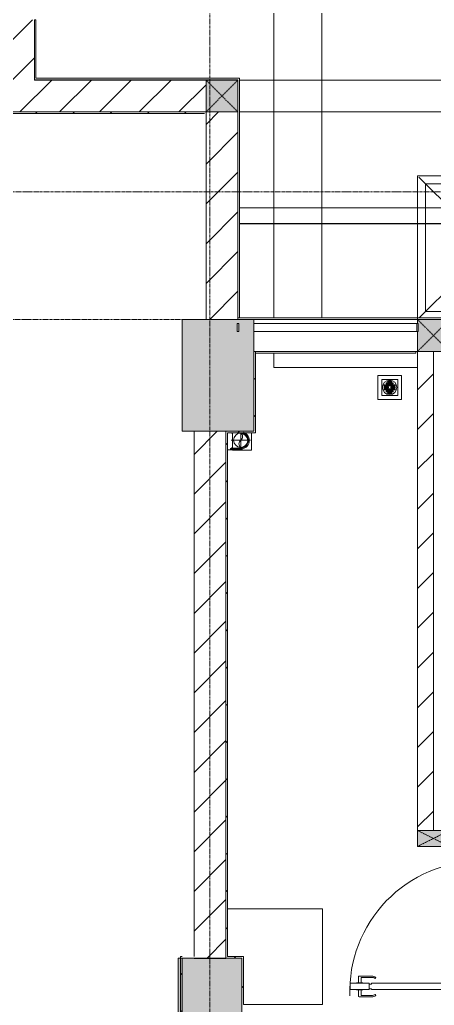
# Model space of a CAD drawing. Header units: millimetres. Extents: x 5356 to 209803, y -16346 to 109894.
# Drawn here: x 51561 to 54158, y 40242 to 46415 of the extents above; entities that cross this region are included whole.
import ezdxf

# ---------------------------------------------------------------- set-up
doc = ezdxf.new("R2010")
doc.units = ezdxf.units.MM
for name, pattern in [('Dash', [6, 3, -3]), ('Grid Line', [22.225, 12.7, -3.175, 3.175, -3.175]), ('IMPORT-CENTER _3_', [10.16, 6.35, -1.27, 1.27, -1.27]), ('IMPORT-Overhead', [3.96875, 2.38125, -1.5875])]:
    doc.linetypes.add(name, pattern=pattern)
for name, color, linetype, lineweight in [('0-1', 7, 'Continuous', 5), ('A-AREA-1', 30, 'IMPORT-Overhead', 9), ('A-DETL-GENF-1', 9, 'Continuous', 9), ('A-DOOR-1', 9, 'Continuous', 9), ('A-FLOR', 192, 'Continuous', 9), ('A-FLOR-HRAL-1', 9, 'Continuous', 9), ('A-WALL', 113, 'Continuous', 9), ('A-WALL-1', 253, 'Continuous', 18), ('A-WALL-2', 9, 'Continuous', 9), ('A-WALL-3', 113, 'Continuous', 18), ('A-WALL-PATT-1', 10, 'Continuous', 9), ('A-WALL-PATT-2', 9, 'Continuous', 9), ('A-WALL-PATT-3', 111, 'Continuous', 9), ('G-IMPT', 8, 'Continuous', 9), ('G-IMPT-1', 9, 'Continuous', 9), ('G-IMPT-2', 8, 'IMPORT-CENTER _3_', 9), ('I-FURN-1', 9, 'Continuous', 9), ('I-WALL-1', 253, 'Continuous', 18), ('I-WALL-2', 9, 'Continuous', 9), ('I-WALL-3', 2, 'Continuous', 18), ('M-EQPM', 50, 'Continuous', 9), ('S-COLS', 52, 'Continuous', 9), ('S-COLS-1', 254, 'Continuous', 5), ('S-COLS-2', 253, 'Continuous', 18), ('S-COLS-3', 9, 'Continuous', 9), ('S-COLS-4', 52, 'Continuous', 18), ('S-COLS-5', 52, 'Dash', 9), ('S-COLS-HDLN', 52, 'Dash', 9), ('S-COLS-HDLN-1', 9, 'Dash', 9), ('S-GRID-1', 1, 'Grid Line', 9)]:
    doc.layers.add(name, color=color, linetype=linetype, lineweight=lineweight)
pattern_1 = [(45, (0, 0), (-124.4508, 124.4508), [])]
pattern_2 = [(45, (0, 0), (-116.6726, 116.6726), [])]

# ---------------------------------------------------------------- blocks, each defined once
blk = doc.blocks.new('NCV_TKTC_KET CAU_rvt-1-TKCS_MB ĐỊNH VỊ MỐC TỌA ĐỘ CÔNG TRÌNH')
at = {"layer": 'S-COLS-1'}
h = blk.add_hatch(color=256, dxfattribs=at)
h.paths.add_polyline_path([(53027.6, 43836.9), (53027.6, 44536.9), (52577.6, 44536.9), (52577.6, 43836.9), (52932.6, 43836.9)])
h.paths.add_polyline_path([(52922.6, 44462), (52922.6, 44512), (52932.6, 44512), (52932.6, 44462)])
blk.add_hatch(color=256, dxfattribs=at).paths.add_polyline_path([(52952.6, 39236.9), (52952.6, 40536.9), (52552.6, 40536.9), (52552.6, 39236.9), (52563.4, 39236.9)])
at = {"layer": 'S-COLS-2'}
for p, q in [((53027.6, 44536.9), (52577.6, 44536.9)), ((52577.6, 44536.9), (52577.6, 43836.9)), ((53027.6, 43836.9), (53027.6, 44536.9)), ((52577.6, 43836.9), (53027.6, 43836.9)), ((52952.6, 40536.9), (52552.6, 40536.9)), ((52552.6, 40536.9), (52552.6, 39236.9)), ((52952.6, 39236.9), (52952.6, 40536.9))]:
    blk.add_line(p, q, dxfattribs=at)
blk = doc.blocks.new('MAY GIAT - MAY GIAT_dwg-V21-TKCS_MB ĐỊNH VỊ MỐC TỌA ĐỘ CÔNG TRÌNH')
at = {"layer": 'G-IMPT-1', "flags": 128}
blk.add_lwpolyline([(5, 596.6), (5, 2.3), (605, 2.3), (605, 496.6)], dxfattribs=at)
blk = doc.blocks.new('MAY GIAT - MAY GIAT-V22-TKCS_MB ĐỊNH VỊ MỐC TỌA ĐỘ CÔNG TRÌNH')
at = {"layer": 'I-FURN-1'}
for p, q in [((5, -2.3), (605, -2.3)), ((5, -596.6), (5, -2.3)), ((605, -2.3), (605, -496.6))]:
    blk.add_line(p, q, dxfattribs=at)
at = {"extrusion": (0, 0, -1), "zscale": -1, "rotation": 180}
blk.add_blockref('MAY GIAT - MAY GIAT_dwg-V21-TKCS_MB ĐỊNH VỊ MỐC TỌA ĐỘ CÔNG TRÌNH', (0, 0), dxfattribs=at)
blk = doc.blocks.new('Railing - 50 x 10mm-457210-TKCS_MB ĐỊNH VỊ MỐC TỌA ĐỘ CÔNG TRÌNH')
at = {"layer": 'A-FLOR-HRAL-1'}
for p, q in [((25, 5), (-25, 5)), ((-25, 5), (-25, -5)), ((25, -5), (25, 5)), ((-25, -5), (25, -5))]:
    blk.add_line(p, q, dxfattribs=at)
blk = doc.blocks.new('Railing - Railing-641404-TKCS_MB ĐỊNH VỊ MỐC TỌA ĐỘ CÔNG TRÌNH')
at = {"layer": 'A-FLOR-HRAL-1'}
for p, q in [((31139.1, 35251.3), (30119.1, 35251.3)), ((30119.1, 35201.3), (31139.1, 35201.3))]:
    blk.add_line(p, q, dxfattribs=at)
at = {"extrusion": (0, 0, -1), "zscale": -1, "rotation": 270}
for p in [(-30019.1, 35226.3), (-31144.1, 35226.3)]:
    blk.add_blockref('Railing - 50 x 10mm-457210-TKCS_MB ĐỊNH VỊ MỐC TỌA ĐỘ CÔNG TRÌNH', p, dxfattribs=at)
blk = doc.blocks.new('G1_SOF - BO TRU - 100x200-V64-TKCS_MB ĐỊNH VỊ MỐC TỌA ĐỘ CÔNG TRÌNH')
at = {"layer": 'S-COLS-3'}
blk.add_hatch(color=256, dxfattribs=at).paths.add_polyline_path([(-50, -100), (50, -100), (50, 100), (-50, 100)])
at = {"layer": 'S-COLS-2'}
for p, q in [((-50, 100), (50, 100)), ((-50, -100), (-50, 100)), ((50, 100), (50, -100)), ((50, -100), (-50, -100))]:
    blk.add_line(p, q, dxfattribs=at)
at = {"layer": 'S-COLS-HDLN-1'}
for p, q in [((50, -100), (-50, 100)), ((-50, -100), (50, 100))]:
    blk.add_line(p, q, dxfattribs=at)
blk = doc.blocks.new('DOOR_CW_01 CANH MO-PANEL KINH - DIG_01-900x2200-CỬA NHÔM KÍNH-400868-TKCS_MB ĐỊNH VỊ MỐC TỌA ĐỘ CÔNG TRÌNH')
at = {"layer": 'A-DETL-GENF-1'}
for p, q in [((-397, 872), (-357, 872)), ((-397, 752), (-397, 872)), ((-357, 872), (-357, 752)), ((-442, 737), (-442, 816.5)), ((-399, 820.5), (-438, 820.5)), ((-399, 803.5), (-430, 803.5)), ((-399, 831.8), (-397, 831.8)), ((-399, 792.2), (-399, 831.8)), ((-397, 792.2), (-397, 831.8)), ((-357, 792.2), (-357, 831.8)), ((-355, 831.8), (-357, 831.8)), ((-355, 792.2), (-355, 831.8)), ((-355, 820.5), (-316, 820.5)), ((-355, 803.5), (-324, 803.5)), ((-312, 737), (-312, 816.5)), ((-434, 799.5), (-434, 737)), ((-397, 792.2), (-399, 792.2)), ((-357, 752), (-397, 752)), ((-363, 752), (-391, 752)), ((-391, 752), (-391, 738)), ((-363, 738), (-363, 752)), ((-357, 792.2), (-355, 792.2)), ((-320, 799.5), (-320, 737)), ((-433.9, 711.2), (-427.3, 715.8)), ((-397, 738), (-391, 738)), ((-397, 738), (-397, 196)), ((-357, 738), (-363, 738)), ((-357, 196), (-357, 738)), ((-320.1, 711.2), (-326.7, 715.8)), ((-397, 196), (-391, 196)), ((-391, 196), (-391, 182)), ((-357, 196), (-363, 196)), ((-363, 182), (-363, 196)), ((-357, 182), (-397, 182)), ((-397, 182), (-397, 62)), ((-391, 182), (-363, 182)), ((-357, 62), (-357, 182)), ((-397, 62), (-357, 62))]:
    blk.add_line(p, q, dxfattribs=at)
blk.add_circle((-407, 60), 10, dxfattribs=at)
for centre, radius, start, end in [((-407, 60), 814, 360, 92), ((-438, 816.5), 4, 90, 180), ((-430, 799.5), 4, 90, 180), ((-324, 799.5), 4, 360, 90), ((-316, 816.5), 4, 0, 90), ((-397, 737), 45, 180, 215), ((-397, 737), 37, 180, 215), ((-357, 737), 37, 325, 0), ((-357, 737), 45, 325, 0)]:
    blk.add_arc(centre, radius, start, end, dxfattribs=at)
at = {"layer": 'A-DOOR-1'}
for p, q in [((-410, 50), (-450, 50)), ((-450, 50), (-450, -50)), ((-410, 0), (-410, 50)), ((-400, 0), (-410, 0)), ((-407, 50), (-382, 50)), ((-400, -50), (-400, 0)), ((410, 0), (400, 0)), ((400, 0), (400, -50)), ((450, 50), (410, 50)), ((410, 50), (410, 0)), ((450, -50), (450, 50)), ((-450, -50), (-400, -50)), ((400, -50), (450, -50))]:
    blk.add_line(p, q, dxfattribs=at)
blk = doc.blocks.new('NCV_TKTC_TANG 1_rvt-1-TKCS_MB ĐỊNH VỊ MỐC TỌA ĐỘ CÔNG TRÌNH')
at = {"layer": 'A-WALL-PATT-1'}
h = blk.add_hatch(dxfattribs=at)
h.set_pattern_fill('FP_2', color=256, style=0, pattern_type=2)
h.set_pattern_definition(pattern_1)
h.paths.add_polyline_path([(54052.6, 41336.9), (54152.6, 41336.9), (54152.6, 44336.9), (54052.6, 44336.9), (54052.6, 41843.1)])
at = {"layer": 'A-WALL-PATT-2'}
h = blk.add_hatch(dxfattribs=at)
h.set_pattern_fill('FP_3', color=256, style=0, pattern_type=2)
h.set_pattern_definition(pattern_2)
h.paths.add_polyline_path([(53027.6, 43836.9), (53037.6, 43836.9), (53037.6, 44336.9), (53027.6, 44336.9)])
h = blk.add_hatch(dxfattribs=at)
h.set_pattern_fill('FP_3', color=256, style=0, pattern_type=2)
h.set_pattern_definition(pattern_2)
h.paths.add_polyline_path([(52852.6, 40536.9), (52862.6, 40536.9), (52862.6, 43836.9), (52852.6, 43836.9), (52852.6, 40856.9)])
h = blk.add_hatch(dxfattribs=at)
h.set_pattern_fill('FP_3', color=256, style=0, pattern_type=2)
h.set_pattern_definition(pattern_2)
h.paths.add_polyline_path([(53037.6, 43826.9), (53037.6, 43836.9), (52862.6, 43836.9), (52862.6, 43826.9)])
h = blk.add_hatch(dxfattribs=at)
h.set_pattern_fill('FP_3', color=256, style=0, pattern_type=2)
h.set_pattern_definition(pattern_2)
h.paths.add_polyline_path([(52962.6, 40536.9), (52962.6, 40546.9), (52862.6, 40546.9), (52862.6, 40536.9), (52952.6, 40536.9)])
h = blk.add_hatch(dxfattribs=at)
h.set_pattern_fill('FP_3', color=256, style=0, pattern_type=2)
h.set_pattern_definition(pattern_2)
h.paths.add_polyline_path([(52952.6, 40246.9), (52962.6, 40246.9), (52962.6, 40536.9), (52952.6, 40536.9)])
at = {"layer": 'A-WALL-1'}
for p, q in [((54052.6, 44336.9), (54052.6, 41336.9)), ((54152.6, 44336.9), (54052.6, 44336.9)), ((54152.6, 41336.9), (54152.6, 44336.9))]:
    blk.add_line(p, q, dxfattribs=at)
at = {"layer": 'A-WALL-2'}
for p, q in [((53027.6, 44536.9), (54052.2, 44536.9)), ((54052.2, 44512), (54052.2, 44536.9)), ((54052.2, 44336.9), (54052.2, 44462)), ((54052.2, 44336.9), (53037.6, 44336.9))]:
    blk.add_line(p, q, dxfattribs=at)
at = {"layer": 'I-WALL-1'}
for p, q in [((53037.6, 44336.9), (53027.6, 44336.9)), ((53027.6, 44336.9), (53027.6, 43836.9)), ((53037.6, 43836.9), (53037.6, 44336.9)), ((52862.6, 43836.9), (52852.6, 43836.9)), ((52852.6, 43836.9), (52852.6, 40536.9)), ((53027.6, 43836.9), (52862.6, 43836.9)), ((52862.6, 40546.9), (52862.6, 43826.9)), ((52862.6, 43826.9), (53037.6, 43826.9)), ((53037.6, 43826.9), (53037.6, 43836.9)), ((52852.6, 40536.9), (52862.6, 40536.9)), ((52962.6, 40546.9), (52862.6, 40546.9)), ((52862.6, 40536.9), (52952.6, 40536.9)), ((52952.6, 40536.9), (52952.6, 40246.9)), ((52962.6, 40536.9), (52962.6, 40546.9)), ((52962.6, 40246.9), (52962.6, 40536.9))]:
    blk.add_line(p, q, dxfattribs=at)
at = {"layer": 'I-WALL-2'}
for q in [(53037.6, 44326.9), (54042.6, 44336.9)]:
    blk.add_line((54042.6, 44326.9), q, dxfattribs=at)
at = {"layer": 'A-DOOR-1', "rotation": 90.0000000000011}
blk.add_blockref('DOOR_CW_01 CANH MO-PANEL KINH - DIG_01-900x2200-CỬA NHÔM KÍNH-400868-TKCS_MB ĐỊNH VỊ MỐC TỌA ĐỘ CÔNG TRÌNH', (54502.6, 40736.9), dxfattribs=at)
at = {"layer": 'A-FLOR-HRAL-1'}
blk.add_blockref('Railing - Railing-641404-TKCS_MB ĐỊNH VỊ MỐC TỌA ĐỘ CÔNG TRÌNH', (22908.5, 9260.7), dxfattribs=at)
at = {"layer": 'I-FURN-1', "rotation": 270.0000000000002}
blk.add_blockref('MAY GIAT - MAY GIAT-V22-TKCS_MB ĐỊNH VỊ MỐC TỌA ĐỘ CÔNG TRÌNH', (53459.2, 40851.9), dxfattribs=at)
at = {"layer": 'S-COLS-3', "rotation": 270.0000000000007}
blk.add_blockref('G1_SOF - BO TRU - 100x200-V64-TKCS_MB ĐỊNH VỊ MỐC TỌA ĐỘ CÔNG TRÌNH', (54152.6, 41286.9), dxfattribs=at)
blk = doc.blocks.new('TKTC_XREF_251221_MB TANG 1 - TKTC_XREF_260130_MB TANG 1_dwg_CUM U_DN100-V254-TKCS_MB ĐỊNH VỊ MỐC TỌA ĐỘ CÔNG TRÌNH')
at = {"layer": 'G-IMPT'}
blk.add_hatch(color=256, dxfattribs=at).paths.add_polyline_path([(0, -61), (15.8, -58.9), (30.5, -52.8), (43.1, -43.1), (52.8, -30.5), (58.9, -15.8), (61, 0), (58.9, 15.8), (52.8, 30.5), (39.5, 45.9), (30.5, 52.8), (5.4, 60.3), (0, 60.3), (0, 57), (14.8, 55.1), (33, 45.9), (40.3, 40.3), (49.4, 28.5), (55.1, 14.8), (57, 0), (55.1, -14.8), (49.4, -28.5), (40.3, -40.3), (28.5, -49.4), (14.8, -55.1), (0, -57)])
for p, q in [((-71.7, 59.2), (-66.9, 59.2)), ((0, 60.3), (0, 57)), ((-79.1, -63.4), (-79.1, -66.6)), ((-76.6, -63.4), (-76.6, -66.6)), ((-74.6, -63.4), (-74.6, -66.6)), ((-72.7, -60.7), (-72.7, -69.3)), ((-66.9, -62.1), (-71.7, -62.1)), ((-66.9, -67.9), (-71.7, -67.9)), ((-65, -69), (0, -69))]:
    blk.add_line(p, q, dxfattribs=at)
at = {"layer": 'G-IMPT', "flags": 128}
for points in [[(-65, 57.3), (-66.9, 57.3), (-66.9, 59.2)], [(-72.7, -62.4), (-78.1, -62.4), (-78.1, -67.6), (-72.7, -67.6)], [(-71.7, -70.8), (-66.9, -70.8), (-66.9, -59.2), (-71.7, -59.2)], [(-66.9, -59.2), (-66.9, -57.3), (-65, -57.3), (-65, -72.7), (-66.9, -72.7), (-66.9, -70.8)], [(-65, -61), (0, -61), (0, -57)]]:
    blk.add_lwpolyline(points, dxfattribs=at)
at = {"layer": 'G-IMPT'}
for centre, radius, start, end in [((0, 0), 69, 270, 70.6147), ((0, 0), 61, 270, 88.22182), ((0, 0), 57, 270, 90), ((-78.1, -63.4), 0.96, 90, 180), ((-78.1, -66.6), 0.96, 180, 270), ((-71.1, -60.7), 1.56, 112.61986, 247.38014), ((-67.9, -65), 4.8, 143.1301, 216.8699), ((-71.1, -69.3), 1.56, 112.61986, 247.38014)]:
    blk.add_arc(centre, radius, start, end, dxfattribs=at)
blk = doc.blocks.new('TKTC_XREF_251221_MB TANG 1 - TKTC_XREF_260130_MB TANG 1_dwg_$cc-V255-TKCS_MB ĐỊNH VỊ MỐC TỌA ĐỘ CÔNG TRÌNH')
at = {"layer": 'G-IMPT'}
blk.add_circle((0, 0), 0.5, dxfattribs=at)
for centre, radius, start, end in [((0, 0), 0.5, 90, 270), ((0.188, 0.25), 0.313, 126.8699, 233.1301), ((-0.188, -0.25), 0.313, 306.8699, 53.1301)]:
    blk.add_arc(centre, radius, start, end, dxfattribs=at)
at = {"layer": 'G-IMPT-2'}
for p, q in [((-0.673, 0), (0.673, 0)), ((0, -0.673), (0, 0.509))]:
    blk.add_line(p, q, dxfattribs=at)
blk = doc.blocks.new('TKTC_XREF_251221_MB TANG 1 - TKTC_XREF_260130_MB TANG 1_dwg_THU NUOC - THU NUOC-444531-TKCS_MB TẦNG 1-4202124-TKCS_MB ĐỊNH VỊ MỐC TỌA ĐỘ CÔNG TRÌNH')
at = {"layer": 'M-EQPM'}
for p, q in [((-23.3, 10.8), (40.9, 10.8)), ((40.9, 4.8), (-23.3, 4.8)), ((-11, 23.3), (28.5, 23.3)), ((28.5, 17.3), (-11, 17.3)), ((-1.1, 35.6), (18.5, 35.6)), ((18.5, 29.6), (-1.1, 29.6)), ((-23.3, -13.6), (40.9, -13.6)), ((40.9, -19.6), (-23.3, -19.6)), ((-11, -26.1), (28.5, -26.1)), ((28.5, -32.1), (-11, -32.1)), ((-1.1, -38.5), (18.5, -38.5)), ((18.5, -44.5), (-1.1, -44.5))]:
    blk.add_line(p, q, dxfattribs=at)
at = {"layer": 'M-EQPM', "flags": 128}
for points in [[(83.7, -79.4), (83.7, 70.6), (-66.3, 70.6), (-66.3, -79.4)], [(58.7, -54.4), (58.7, 45.6), (-41.3, 45.6), (-41.3, -54.4)]]:
    blk.add_lwpolyline(points, close=True, dxfattribs=at)
for points in [[(-23.3, -1.2), (0.7, -1.2), (0.7, -7.2), (-23.3, -7.2)], [(40.9, -7.2), (16.7, -7.2), (16.7, -1.2), (40.9, -1.2)]]:
    blk.add_lwpolyline(points, dxfattribs=at)
at = {"layer": 'M-EQPM'}
for centre, radius, start, end in [((8.7, -4.4), 45, 360, 180), ((8.7, -4.4), 45, 360, 180), ((-23.3, 7.8), 3, 90, 270), ((-11, 20.3), 3, 90, 270), ((-1.1, 32.6), 3, 90, 270), ((18.5, 32.6), 3, 270, 90), ((28.5, 20.3), 3, 270, 90), ((40.9, 7.8), 3, 270, 90), ((8.7, -4.4), 45, 180, 360), ((8.7, -4.4), 45, 180, 360), ((-23.3, -4.2), 3, 90, 270), ((-23.3, -16.6), 3, 90, 270), ((-11, -29.1), 3, 90, 270), ((-1.1, -41.5), 3, 90, 270), ((18.5, -41.5), 3, 270, 90), ((28.5, -29.1), 3, 270, 90), ((40.9, -4.2), 3, 270, 90), ((40.9, -16.6), 3, 270, 90)]:
    blk.add_arc(centre, radius, start, end, dxfattribs=at)
blk = doc.blocks.new('TKTC_XREF_251221_MB TANG 1 - TKTC_XREF_260130_MB TANG 1_dwg-4202109-TKCS_MB ĐỊNH VỊ MỐC TỌA ĐỘ CÔNG TRÌNH')
at = {"layer": 'G-IMPT', "flags": 128}
for points in [[(-150259.1, -357519.7), (-150259.1, -357625.5), (-150289.1, -357625.5)], [(-150139.1, -357519.7), (-150139.1, -357627.5), (-150259.1, -357627.5), (-150259.1, -357519.7)]]:
    blk.add_lwpolyline(points, dxfattribs=at)
at = {"extrusion": (0, 0, -1), "zscale": -1}
blk.add_blockref('TKTC_XREF_251221_MB TANG 1 - TKTC_XREF_260130_MB TANG 1_dwg_THU NUOC - THU NUOC-444531-TKCS_MB TẦNG 1-4202124-TKCS_MB ĐỊNH VỊ MỐC TỌA ĐỘ CÔNG TRÌNH', (149264.8, -357230.3), dxfattribs=at)
at = {"xscale": 0.7894736842105242, "yscale": 0.7894736842105242, "zscale": 0.7894736842105242}
blk.add_blockref('TKTC_XREF_251221_MB TANG 1 - TKTC_XREF_260130_MB TANG 1_dwg_CUM U_DN100-V254-TKCS_MB ĐỊNH VỊ MỐC TỌA ĐỘ CÔNG TRÌNH', (-150207.8, -357567.3), dxfattribs=at)
at = {"extrusion": (0, 0, -1), "xscale": 90.0000000000507, "yscale": 90.0000000000507, "zscale": -90.00000000005072, "rotation": 0.3740267799372842}
blk.add_blockref('TKTC_XREF_251221_MB TANG 1 - TKTC_XREF_260130_MB TANG 1_dwg_$cc-V255-TKCS_MB ĐỊNH VỊ MỐC TỌA ĐỘ CÔNG TRÌNH', (150206.2, -357565.6), dxfattribs=at)
blk = doc.blocks.new('TKTC_XREF_251221_MB TANG 1 - TKTC_XREF_251221_MB TANG 1-2038492-TKCS_MB ĐỊNH VỊ MỐC TỌA ĐỘ CÔNG TRÌNH')
blk.add_blockref('TKTC_XREF_251221_MB TANG 1 - TKTC_XREF_260130_MB TANG 1_dwg-4202109-TKCS_MB ĐỊNH VỊ MỐC TỌA ĐỘ CÔNG TRÌNH', (169499.1, 384109.7))
blk = doc.blocks.new('TKTC_NAP THAM BE NUOC NGAM_260130 - TKTC_XREF_260130_NAP THAM BE NUOC NGAM_dwg-4013458-TKCS_MB ĐỊNH VỊ MỐC TỌA ĐỘ CÔNG TRÌNH')
at = {"layer": 'G-IMPT'}
for p, q in [((-150009, 148879.7), (-150009, 140124.7)), ((-149709, 148879.7), (-149709, 140124.7)), ((-149100.7, 141006.3), (-148219, 140124.7)), ((-148217.4, 141006.3), (-149099, 140124.7))]:
    blk.add_line(p, q, dxfattribs=at)
at = {"layer": 'G-IMPT', "flags": 128}
for points in [[(-148209, 140124.7), (-148209, 141014.7), (-149109, 141014.7), (-149109, 140124.7)], [(-150009, 139904.7), (-150009, 139814.7), (-149109.1, 139814.7)]]:
    blk.add_lwpolyline(points, dxfattribs=at)
blk.add_lwpolyline([(-149059, 140164.7), (-148259, 140164.7), (-148259, 140964.7), (-149059, 140964.7)], close=True, dxfattribs=at)
blk = doc.blocks.new('TKTC_NAP THAM BE NUOC NGAM_260130 - NẮP THĂM BỂ NƯỚC NGẦM-2336355-TKCS_MB ĐỊNH VỊ MỐC TỌA ĐỘ CÔNG TRÌNH')
blk.add_blockref('TKTC_NAP THAM BE NUOC NGAM_260130 - TKTC_XREF_260130_NAP THAM BE NUOC NGAM_dwg-4013458-TKCS_MB ĐỊNH VỊ MỐC TỌA ĐỘ CÔNG TRÌNH', (150009, -139814.7))
blk = doc.blocks.new('G1_SOF - BO TRU - 200x200-3050151-TKCS_MB ĐỊNH VỊ MỐC TỌA ĐỘ CÔNG TRÌNH')
at = {"layer": 'S-COLS-HDLN'}
for p, q in [((-100, 100), (100, -100)), ((100, 100), (-100, -100))]:
    blk.add_line(p, q, dxfattribs=at)

msp = doc.modelspace()

# ---------------------------------------------------------------- hatches: boundary and pattern name
at = {"layer": 'A-WALL-PATT-3'}
h = msp.add_hatch(dxfattribs=at)
h.set_pattern_fill('FP_1', color=256, style=0, pattern_type=2)
h.set_pattern_definition(pattern_1)
h.paths.add_polyline_path([(51652.5, 46036.9), (51652.5, 46414.6), (51452.5, 46414.6), (51452.5, 46036.9)])
h.paths.add_polyline_path([(51492.5, 48214.6), (51652.5, 48214.6), (51652.5, 50361.9), (51452.5, 50361.9), (51452.5, 48214.6)])
h = msp.add_hatch(dxfattribs=at)
h.set_pattern_fill('FP_1', color=256, style=0, pattern_type=2)
h.set_pattern_definition(pattern_1)
h.paths.add_polyline_path([(52727.6, 45836.9), (52727.6, 46036.9), (48852.6, 46036.9), (48852.6, 45836.9), (52717.6, 45836.9)])
h.paths.add_polyline_path([(44652.6, 45836.9), (45352.6, 45836.9), (45352.6, 46036.9), (44652.6, 46036.9)])
h.paths.add_polyline_path([(48652.6, 45836.9), (48652.6, 46036.9), (47052.6, 46036.9), (47052.6, 45836.9)])
h = msp.add_hatch(dxfattribs=at)
h.set_pattern_fill('FP_8', color=256, style=0, pattern_type=2)
h.set_pattern_definition(pattern_2)
h.paths.add_polyline_path([(52717.6, 45826.9), (52717.6, 45836.9), (47052.6, 45836.9), (47055.1, 45826.9), (51352.9, 45826.9)])
h.paths.add_polyline_path([(45352.6, 45826.9), (45352.6, 45836.9), (44662.6, 45836.9), (44662.6, 45826.9), (45350.1, 45826.9)])
h = msp.add_hatch(dxfattribs=at)
h.set_pattern_fill('FP_1', color=256, style=0, pattern_type=2)
h.set_pattern_definition(pattern_1)
h.paths.add_polyline_path([(52927.6, 44536.9), (52927.6, 45836.9), (52727.6, 45836.9), (52727.6, 44536.9)])
h = msp.add_hatch(dxfattribs=at)
h.set_pattern_fill('FP_1', color=256, style=0, pattern_type=2)
h.set_pattern_definition(pattern_1)
h.paths.add_polyline_path([(52852.6, 40535.7), (52852.6, 43837), (52652.6, 43837), (52652.6, 40535.7)])
h = msp.add_hatch(dxfattribs=at)
h.set_pattern_fill('FP_8', color=256, style=0, pattern_type=2)
h.set_pattern_definition(pattern_2)
h.paths.add_polyline_path([(52567.6, 39226.9), (52577.6, 39226.9), (52577.6, 40546.9), (52567.6, 40546.9), (52567.6, 39870.6)])
at = {"layer": 'S-COLS-1'}
for points in [[(52727.6, 45836.9), (52927.6, 45836.9), (52927.6, 46036.9), (52727.6, 46036.9)], [(54057.6, 44336.9), (54252.6, 44336.9), (54252.6, 44536.9), (54052.6, 44536.9), (54052.6, 44512), (54057.6, 44512), (54057.6, 44462), (54052.6, 44462), (54052.6, 44336.9)]]:
    msp.add_hatch(color=256, dxfattribs=at).paths.add_polyline_path(points)

# ---------------------------------------------------------------- linework, layer by layer
at = {"layer": 'A-AREA-1'}
msp.add_line((54652.6, 46036.9), (52937.6, 46036.9), dxfattribs=at)
at = {"layer": 'A-FLOR'}
for p, q in [((52937.6, 45836.9), (54652.6, 45836.9)), ((55452.6, 45136.9), (52937.6, 45136.9))]:
    msp.add_line(p, q, dxfattribs=at)
at = {"layer": 'A-WALL'}
for p, q in [((51652.5, 46414.6), (51652.5, 46038.6)), ((52727.6, 45836.9), (52727.6, 46036.9)), ((48852.6, 45836.9), (52717.6, 45836.9)), ((52927.6, 45836.9), (52727.6, 45836.9)), ((52937.6, 45237.4), (55352.6, 45237.4)), ((55452.6, 45137.4), (52937.6, 45137.4)), ((52937.6, 44546.9), (54052.6, 44546.9)), ((54052.6, 44536.9), (53027.6, 44536.9)), ((52652.6, 43837), (52652.6, 40546.9))]:
    msp.add_line(p, q, dxfattribs=at)
at = {"layer": 'A-WALL-3'}
for p, q in [((51662.5, 46414.6), (51652.5, 46414.6)), ((51662.5, 46048.6), (51662.5, 46414.6)), ((52937.6, 46048.6), (51662.5, 46048.6)), ((52937.6, 44546.9), (52937.6, 46048.6)), ((51652.5, 46036.9), (51652.5, 46038.6)), ((51652.5, 46038.6), (52927.6, 46038.6)), ((52727.6, 46036.9), (51652.5, 46036.9)), ((52927.6, 46038.6), (52927.6, 44536.9)), ((52717.6, 45836.9), (52727.6, 45836.9)), ((52727.6, 45836.9), (52727.6, 44536.9)), ((52727.6, 44536.9), (52927.6, 44536.9)), ((52927.6, 44546.9), (52937.6, 44546.9)), ((57642.6, 44546.9), (54052.6, 44546.9)), ((54052.6, 44546.9), (54052.6, 44536.9)), ((54052.6, 44536.9), (55252.6, 44536.9)), ((52852.6, 43837), (52652.6, 43837)), ((52852.6, 40535.7), (52852.6, 43837)), ((52652.6, 40536.9), (52652.6, 40535.7)), ((52652.6, 40535.7), (52852.6, 40535.7))]:
    msp.add_line(p, q, dxfattribs=at)
at = {"layer": 'I-WALL-3'}
for p, q in [((47052.6, 45826.9), (52717.6, 45826.9)), ((52577.6, 40546.9), (52567.6, 40546.9)), ((52567.6, 40546.9), (52567.6, 39226.9)), ((52577.6, 39226.9), (52577.6, 40536.9))]:
    msp.add_line(p, q, dxfattribs=at)
at = {"layer": 'S-COLS'}
for p, q in [((52727.6, 46036.9), (52727.6, 45836.9)), ((52727.6, 45836.9), (52927.6, 45836.9))]:
    msp.add_line(p, q, dxfattribs=at)
at = {"layer": 'S-COLS-4'}
for p, q in [((52927.6, 46036.9), (52727.6, 46036.9)), ((52927.6, 45836.9), (52927.6, 46036.9)), ((54252.6, 44536.9), (54052.6, 44536.9)), ((54052.6, 44536.9), (54052.6, 44512)), ((54052.6, 44462), (54052.6, 44336.9)), ((54052.6, 44336.9), (54252.6, 44336.9))]:
    msp.add_line(p, q, dxfattribs=at)
at = {"layer": 'S-GRID-1'}
for p, q in [((52752.6, 20960.6), (52752.6, 80482.7)), ((128757.8, 45336.9), (32145.8, 45336.9)), ((131551.8, 44536.9), (29351.8, 44536.9))]:
    msp.add_line(p, q, dxfattribs=at)

# ---------------------------------------------------------------- block references
at = {"layer": '0-1'}
for name in ['NCV_TKTC_KET CAU_rvt-1-TKCS_MB ĐỊNH VỊ MỐC TỌA ĐỘ CÔNG TRÌNH', 'NCV_TKTC_TANG 1_rvt-1-TKCS_MB ĐỊNH VỊ MỐC TỌA ĐỘ CÔNG TRÌNH']:
    msp.add_blockref(name, (0, 0), dxfattribs=at)
at = {"layer": 'M-EQPM'}
for name, p in [('TKTC_XREF_251221_MB TANG 1 - TKTC_XREF_251221_MB TANG 1-2038492-TKCS_MB ĐỊNH VỊ MỐC TỌA ĐỘ CÔNG TRÌNH', (33652.6, 17236.9)), ('TKTC_NAP THAM BE NUOC NGAM_260130 - NẮP THĂM BỂ NƯỚC NGẦM-2336355-TKCS_MB ĐỊNH VỊ MỐC TỌA ĐỘ CÔNG TRÌNH', (53152.6, 44236.9))]:
    msp.add_blockref(name, p, dxfattribs=at)
at = {"layer": 'S-COLS-5'}
for p in [(52827.6, 45936.9), (54152.6, 44436.9)]:
    msp.add_blockref('G1_SOF - BO TRU - 200x200-3050151-TKCS_MB ĐỊNH VỊ MỐC TỌA ĐỘ CÔNG TRÌNH', p, dxfattribs=at)

doc.saveas('drawing.dxf')
